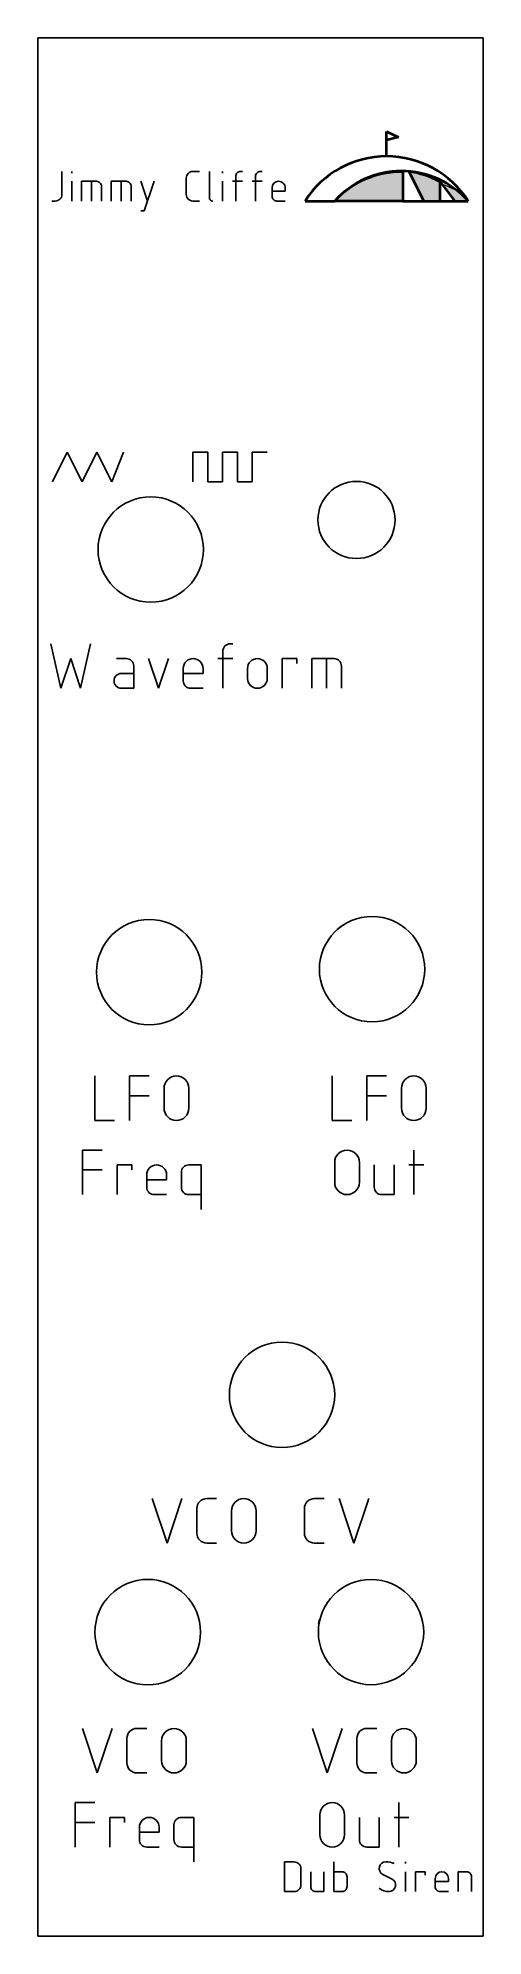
# Model space of a CAD drawing. Header units: millimetres. Extents: x 44 to 74, y -157 to -29.
import ezdxf

# ---------------------------------------------------------------- set-up
doc = ezdxf.new("R2010")
doc.units = ezdxf.units.MM
doc.layers.get('0').update_dxf_attribs({"linetype": 'CONTINUOUS', "lineweight": 0})
doc.layers.add('Cuts', color=1, linetype='CONTINUOUS')
doc.layers.add('Engraving', color=7, linetype='CONTINUOUS', lineweight=0)

msp = doc.modelspace()

# ---------------------------------------------------------------- hatches: boundary and pattern name
at = {"layer": 'Engraving'}
h = msp.add_hatch(color=256, dxfattribs=at)
edge = h.paths.add_edge_path(flags=0)
edge.add_line((68.60000000000001, -40.00000000000001), (63.99999716268056, -39.99996167950529))
edge.add_arc((68.52219328613164, -44.11112974418815), 6.11162504044744, 89.27055133051351, 137.7257513305134, ccw=False)
edge.add_line((68.6, -38), (68.60000000000001, -40.00000000000001))
h = msp.add_hatch(color=256, dxfattribs=at)
edge = h.paths.add_edge_path(flags=0)
edge.add_line((71.1, -40), (71.10000067935067, -38.7000000792159))
edge.add_arc((68.05000103706331, -44.34999920945197), 6.420668811706575, 61.63880479246501, 81.49130479246503)
edge.add_line((69, -38), (70, -40))
edge.add_line((70, -40), (71.1, -40))
msp.add_hatch(color=256, dxfattribs=at).paths.add_polyline_path([(72.9, -39.9), (73.00000000000001, -40), (72.10000000000001, -40), (71.4, -39.1), (71.4, -38.9), (72.30000000000001, -39.3)], flags=0)

# ---------------------------------------------------------------- linework, layer by layer
msp.add_line((71.4, -38.9), (71.39999999999999, -38.90009999999999))
at = {"layer": 'Cuts', "linetype": 'CONTINUOUS'}
for p, q in [((64.417794, -88.92177), (64.149986, -89.141555)), ((62.911583, -135.975283), (62.980048, -135.631088))]:
    msp.add_line(p, q, dxfattribs=at)
at = {"layer": 'Cuts'}
msp.add_lwpolyline([(44, -157), (74, -157), (74, -29), (44, -29)], close=True, dxfattribs=at)
for centre, radius in [((51.60000000000001, -63.5), 3.550000000000001), ((65.47, -61.505), 2.600004807687857), ((66.52, -91.79500000000002), 3.550003521125008), ((51.5, -92), 3.550000000000001), ((60.45, -120.5), 3.549999999999997), ((51.40000000000001, -136.505), 3.560003511234222), ((66.45, -136.5), 3.549999999999997)]:
    msp.add_circle(centre, radius, dxfattribs=at)
at = {"layer": 'Engraving', "lineweight": 40}
for p, q in [((67.5, -35.3), (68.3, -35.7)), ((67.5, -37), (67.5, -35.3)), ((68.3, -35.7), (67.5, -35.9)), ((71.1, -38.7), (72.1, -40)), ((62, -40), (64, -40)), ((68.60000000000001, -40.00000000000001), (73, -40))]:
    msp.add_line(p, q, dxfattribs=at)
at = {"layer": 'Engraving', "lineweight": 25}
for p, q in [((45.61111111111071, -39.55555555555556), (45.61111111111071, -38)), ((46.2777777777775, -38.11111111111111), (46.2777777777775, -38)), ((54.44444444444435, -38), (54.88888888888879, -38)), ((55.55555555555559, -38), (55.55555555555559, -39.77777777777778)), ((56.44444444444454, -38.11111111111111), (56.44444444444454, -38)), ((57.33333333333343, -40), (57.33333333333343, -38.33333333333334)), ((57.66666666666676, -38), (57.77777777777787, -38)), ((58.66666666666676, -40), (58.66666666666676, -38.33333333333334)), ((59.00000000000009, -38), (59.1111111111112, -38)), ((46.2777777777775, -40), (46.2777777777775, -38.66666666666666)), ((46.94444444444417, -40), (46.94444444444417, -38.66666666666666)), ((46.94444444444417, -38.66666666666666), (47.94444444444417, -38.66666666666666)), ((47.61111111111083, -40), (47.61111111111083, -38.66666666666666)), ((48.2777777777775, -39), (48.2777777777775, -40)), ((48.94444444444426, -40), (48.94444444444426, -38.66666666666666)), ((48.94444444444426, -38.66666666666666), (49.94444444444426, -38.66666666666666)), ((49.61111111111092, -40), (49.61111111111092, -38.66666666666666)), ((50.27777777777759, -39), (50.27777777777759, -40)), ((50.94444444444435, -38.66666666666666), (51.38888888888879, -40)), ((51.83333333333324, -38.66666666666666), (51.16666666666657, -40.66666666666666)), ((53.99999999999991, -39.55555555555556), (53.99999999999991, -38.44444444444444)), ((56.44444444444454, -40), (56.44444444444454, -38.66666666666666)), ((57.11111111111121, -38.66666666666666), (57.77777777777787, -38.66666666666666)), ((58.44444444444454, -38.66666666666666), (59.1111111111112, -38.66666666666666)), ((59.77777777777787, -39.66666666666666), (59.77777777777787, -39.11111111111111)), ((60.66666666666676, -39.33333333333334), (59.77777777777787, -39.33333333333334)), ((60.66666666666676, -39.11111111111111), (60.66666666666676, -39.33333333333334)), ((44.94444444444404, -40), (45.16666666666627, -40)), ((51.16666666666657, -40.66666666666666), (50.94444444444435, -40.66666666666666)), ((54.88888888888879, -40), (54.44444444444435, -40)), ((60.66666666666676, -40), (60.11111111111121, -40)), ((44.96784876870983, -58.92754629807026), (45.96784876870983, -56.92754629807026)), ((45.96784876870983, -56.92754629807026), (46.96784876870983, -58.92754629807026)), ((46.96784876870983, -58.92754629807026), (47.96784876870983, -56.92754629807026)), ((47.96784876870983, -56.92754629807026), (48.96784876870983, -58.92754629807026)), ((48.96784876870983, -58.92754629807026), (49.76784876870983, -56.92754629807026)), ((54.44024021455608, -56.93041599805719), (54.44024021455608, -58.93041599805719)), ((54.44024021455608, -56.93041599805719), (55.44024021455608, -56.93041599805719)), ((55.44024021455608, -56.93041599805719), (55.44024021455608, -58.93041599805719)), ((56.44024021455608, -58.93041599805719), (56.44024021455608, -56.93041599805719)), ((56.44024021455608, -56.93041599805719), (57.44024021455608, -56.93041599805719)), ((57.44024021455608, -56.93041599805719), (57.44024021455608, -58.93041599805719)), ((58.44024021455608, -58.93041599805719), (58.44024021455608, -56.93041599805719)), ((58.44024021455608, -56.93041599805719), (59.44024021455608, -56.93041599805719)), ((55.44024021455608, -58.93041599805719), (56.44024021455608, -58.93041599805719)), ((57.44024021455608, -58.93041599805719), (58.44024021455608, -58.93041599805719)), ((44.87509143728921, -69.85429612261845), (45.54175810395588, -72.85429612261845)), ((46.87509143728921, -72.85429612261845), (47.54175810395588, -69.85429612261845)), ((56.45842477062283, -72.85429612261845), (56.45842477062283, -70.35429612261845)), ((56.95842477062283, -69.85429612261845), (57.12509143728949, -69.85429612261845)), ((45.54175810395588, -72.85429612261845), (46.20842477062255, -70.85429612261845)), ((46.20842477062255, -70.85429612261845), (46.87509143728921, -72.85429612261845)), ((49.29175810395588, -70.85429612261845), (49.95842477062255, -70.85429612261845)), ((50.45842477062255, -71.35429612261845), (50.45842477062255, -72.85429612261845)), ((51.45842477062269, -70.85429612261845), (52.12509143728936, -72.85429612261845)), ((52.12509143728936, -72.85429612261845), (52.79175810395603, -70.85429612261845)), ((53.79175810395602, -72.35429612261845), (53.79175810395602, -71.52096278928512)), ((55.12509143728936, -71.52096278928512), (55.12509143728936, -71.85429612261845)), ((56.12509143728949, -70.85429612261845), (57.12509143728949, -70.85429612261845)), ((58.12509143728949, -72.18762945595178), (58.12509143728949, -71.52096278928512)), ((59.45842477062283, -71.52096278928512), (59.45842477062283, -72.18762945595178)), ((60.45842477062283, -72.85429612261845), (60.45842477062283, -70.85429612261845)), ((60.45842477062283, -70.85429612261845), (61.45842477062283, -70.85429612261845)), ((61.45842477062283, -70.85429612261845), (61.45842477062283, -71.18762945595178)), ((62.45842477062283, -72.85429612261845), (62.45842477062283, -70.85429612261845)), ((62.45842477062283, -70.85429612261845), (63.95842477062283, -70.85429612261845)), ((63.45842477062283, -72.85429612261845), (63.45842477062283, -70.85429612261845)), ((64.45842477062283, -71.35429612261845), (64.45842477062283, -72.85429612261845)), ((49.62509143728921, -71.85429612261845), (50.45842477062255, -71.85429612261845)), ((50.45842477062255, -72.85429612261845), (49.62509143728921, -72.85429612261845)), ((55.12509143728936, -71.85429612261845), (53.79175810395602, -71.85429612261845)), ((55.12509143728936, -72.85429612261845), (54.29175810395602, -72.85429612261845)), ((47.83333333333334, -99), (47.83333333333334, -102)), ((50.16666666666666, -102), (50.16666666666666, -99)), ((50.16666666666666, -99), (51.5, -99)), ((52.5, -101.1666666666667), (52.5, -99.83333333333333)), ((54.16666666666666, -99.83333333333333), (54.16666666666666, -101.1666666666667)), ((63.83333333333334, -99), (63.83333333333334, -102)), ((66.16666666666667, -102), (66.16666666666667, -99)), ((66.16666666666667, -99), (67.5, -99)), ((68.5, -101.1666666666667), (68.5, -99.83333333333333)), ((70.16666666666667, -99.83333333333333), (70.16666666666667, -101.1666666666667)), ((50.16666666666666, -100.3333333333333), (51.5, -100.3333333333333)), ((66.16666666666667, -100.3333333333333), (67.5, -100.3333333333333)), ((47.83333333333334, -102), (49.16666666666667, -102)), ((63.83333333333334, -102), (65.16666666666667, -102)), ((46.99999999999993, -107), (46.99999999999993, -104)), ((46.99999999999993, -104), (48.33333333333326, -104)), ((63.99999999999993, -106.1666666666667), (63.99999999999993, -104.8333333333333)), ((65.6666666666666, -104.8333333333333), (65.6666666666666, -106.1666666666667)), ((69.3333333333334, -107), (69.3333333333334, -104)), ((46.99999999999993, -105.3333333333333), (48.33333333333326, -105.3333333333333)), ((49.33333333333326, -107), (49.33333333333326, -105)), ((49.33333333333326, -105), (50.33333333333326, -105)), ((50.33333333333326, -105), (50.33333333333326, -105.3333333333333)), ((51.33333333333326, -106.5), (51.33333333333326, -105.6666666666667)), ((52.6666666666666, -106), (51.33333333333326, -106)), ((52.6666666666666, -105.6666666666667), (52.6666666666666, -106)), ((53.66666666666674, -105.5), (53.66666666666674, -106.5)), ((55.00000000000007, -105), (54.16666666666674, -105)), ((55.00000000000007, -108), (55.00000000000007, -105)), ((66.6666666666666, -105), (66.6666666666666, -106.5)), ((67.99999999999993, -107), (67.99999999999993, -105)), ((69.00000000000007, -105), (70.00000000000007, -105)), ((52.6666666666666, -107), (51.83333333333326, -107)), ((54.16666666666674, -107), (55.00000000000007, -107)), ((67.1666666666666, -107), (67.99999999999993, -107)), ((51.70833333333314, -127.5), (52.70833333333314, -130.5)), ((52.70833333333314, -130.5), (53.70833333333314, -127.5)), ((55.37499999999981, -127.5), (56.04166666666648, -127.5)), ((62.625, -127.5), (63.29166666666667, -127.5)), ((64.29166666666686, -127.5), (65.29166666666686, -130.5)), ((65.29166666666686, -130.5), (66.29166666666686, -127.5)), ((54.70833333333314, -129.8333333333333), (54.70833333333314, -128.1666666666667)), ((57.04166666666666, -129.6666666666667), (57.04166666666666, -128.3333333333333)), ((58.70833333333333, -128.3333333333333), (58.70833333333333, -129.6666666666667)), ((61.95833333333334, -129.8333333333333), (61.95833333333334, -128.1666666666667)), ((56.04166666666648, -130.5), (55.37499999999981, -130.5)), ((63.29166666666667, -130.5), (62.625, -130.5)), ((46.99999999999991, -143), (47.99999999999991, -146)), ((47.99999999999991, -146), (48.99999999999991, -143)), ((50.66666666666657, -143), (51.33333333333324, -143)), ((62.49999999999991, -143), (63.49999999999991, -146)), ((63.49999999999991, -146), (64.49999999999991, -143)), ((66.16666666666657, -143), (66.83333333333323, -143)), ((49.99999999999991, -145.3333333333333), (49.99999999999991, -143.6666666666667)), ((52.33333333333343, -145.1666666666667), (52.33333333333343, -143.8333333333333)), ((54.00000000000009, -143.8333333333333), (54.00000000000009, -145.1666666666667)), ((65.4999999999999, -145.3333333333333), (65.4999999999999, -143.6666666666667)), ((67.83333333333343, -145.1666666666667), (67.83333333333343, -143.8333333333333)), ((69.5000000000001, -143.8333333333333), (69.5000000000001, -145.1666666666667)), ((51.33333333333324, -146), (50.66666666666657, -146)), ((66.83333333333323, -146), (66.16666666666657, -146)), ((46.49999999999993, -151), (46.49999999999993, -148)), ((46.49999999999993, -148), (47.83333333333326, -148)), ((68.3333333333334, -151), (68.3333333333334, -148)), ((46.49999999999993, -149.3333333333333), (47.83333333333326, -149.3333333333333)), ((48.83333333333326, -151), (48.83333333333326, -149)), ((48.83333333333326, -149), (49.83333333333326, -149)), ((49.83333333333326, -149), (49.83333333333326, -149.3333333333333)), ((50.83333333333326, -150.5), (50.83333333333326, -149.6666666666667)), ((52.1666666666666, -149.6666666666667), (52.1666666666666, -150)), ((53.16666666666674, -149.5), (53.16666666666674, -150.5)), ((54.50000000000007, -149), (53.66666666666674, -149)), ((54.50000000000007, -152), (54.50000000000007, -149)), ((62.99999999999993, -150.1666666666667), (62.99999999999993, -148.8333333333333)), ((64.6666666666666, -148.8333333333333), (64.6666666666666, -150.1666666666667)), ((65.6666666666666, -149), (65.6666666666666, -150.5)), ((66.99999999999993, -151), (66.99999999999993, -149)), ((68.00000000000007, -149), (69.00000000000007, -149)), ((52.1666666666666, -150), (50.83333333333326, -150)), ((52.1666666666666, -151), (51.33333333333326, -151)), ((53.66666666666674, -151), (54.50000000000007, -151)), ((66.1666666666666, -151), (66.99999999999993, -151)), ((61.27777777777747, -152), (60.61111111111081, -152)), ((60.61111111111081, -152), (60.61111111111081, -154)), ((63.94444444444436, -152), (63.94444444444436, -154)), ((68.77777735377349, -152.1111111111111), (68.77777735377349, -152)), ((61.72222222222192, -153.5555555555555), (61.72222222222192, -152.4444444444445)), ((62.38888888888872, -152.6666666666667), (62.38888888888872, -153.6666666666667)), ((63.2777777777776, -154), (63.2777777777776, -152.6666666666667)), ((64.49999999999991, -152.6666666666667), (63.94444444444436, -152.6666666666667)), ((64.83333333333326, -153.6666666666667), (64.83333333333326, -153)), ((67.86857111111112, -153.15962), (67.24254000000002, -152.84038)), ((68.77777735377349, -154), (68.77777735377349, -152.6666666666667)), ((69.44444402044016, -154), (69.44444402044016, -152.6666666666667)), ((69.44444402044016, -152.6666666666667), (70.11111068710683, -152.6666666666667)), ((70.11111068710683, -152.6666666666667), (70.11111068710683, -152.8888888888889)), ((70.77777735377349, -153.6666666666667), (70.77777735377349, -153.1111111111111)), ((71.66666624266237, -153.3333333333333), (70.77777735377349, -153.3333333333333)), ((71.66666624266237, -153.1111111111111), (71.66666624266237, -153.3333333333333)), ((72.33333290932914, -154), (72.33333290932914, -152.6666666666667)), ((72.33333290932914, -152.6666666666667), (72.8888884648847, -152.6666666666667)), ((73.22222179821803, -153), (73.22222179821803, -154)), ((60.61111111111081, -154), (61.27777777777747, -154)), ((62.72222222222205, -154), (63.2777777777776, -154)), ((63.94444444444436, -154), (64.49999999999991, -154)), ((71.66666624266237, -154), (71.11111068710682, -154))]:
    msp.add_line(p, q, dxfattribs=at)
at = {"layer": 'Engraving'}
for p, q in [((72, -40), (71, -40)), ((72.10000000000001, -40), (71.10000000000001, -40))]:
    msp.add_line(p, q, dxfattribs=at)
at = {"layer": 'Engraving', "lineweight": 40}
for points in [[(68.60000000000001, -40.00000000000001), (63.99999716268056, -39.99996167950529, -0.2146333622703522), (68.6, -38)], [(71.1, -40), (71.10000067935067, -38.70000007921589, 0.08684018357812404), (69, -38), (70, -40)]]:
    msp.add_lwpolyline(points, format="xyb", close=True, dxfattribs=at)
at = {"layer": 'Engraving'}
msp.add_lwpolyline([(72.9, -39.9), (73.00000000000001, -40), (72.10000000000001, -40), (71.4, -39.1), (71.4, -38.9), (72.30000000000001, -39.3)], close=True, dxfattribs=at)
at = {"layer": 'Engraving', "lineweight": 40}
for centre, radius, start, end in [((67.5, -43.5), 6.5192, 32.4712, 147.529), ((68.5, -44), 6.0208, 41.6335, 138.366)]:
    msp.add_arc(centre, radius, start, end, dxfattribs=at)
at = {"layer": 'Engraving', "lineweight": 25}
for centre, radius, start, end in [((54.44444411241093, -38.44444411241103), 0.4444441124111536, 89.99995719571304, 180.000042804287), ((57.6666664176417, -38.33333308430827), 0.3333330843083652, 89.99995719571304, 180.000042804287), ((58.99999975097503, -38.33333308430827), 0.3333330843083652, 89.99995719571304, 180.000042804287), ((45.16666699869968, -39.55555588758897), 0.4444441124111536, 269.999957195713, 4.280428697680878e-05), ((47.94444469346923, -38.99999975097494), 0.3333330843083652, 359.999957195713, 90.00004280428696), ((49.94444469346932, -38.99999975097494), 0.3333330843083652, 359.999957195713, 90.00004280428696), ((54.44444411241093, -39.55555588758897), 0.4444441124111536, 179.999957195713, 270.000042804287), ((60.22222222222231, -39.11111111111111), 0.4444444444444444, 0, 180), ((60.11111086208614, -39.66666691569173), 0.3333330843083652, 179.999957195713, 270.000042804287), ((55.7777776117611, -39.77777794379448), 0.2222220562055768, 179.999957195713, 270.000042804287), ((56.95842439708523, -70.35429574908086), 0.4999996264625478, 89.99995719571304, 180.000042804287), ((49.95842514416014, -71.35429574908086), 0.4999996264625478, 359.999957195713, 90.00004280428696), ((54.45842477062268, -71.52096278928512), 0.6666666666666666, 0, 180), ((58.79175810395616, -71.52096278928512), 0.6666666666666666, 0, 180), ((63.95842514416042, -71.35429574908086), 0.4999996264625478, 359.999957195713, 90.00004280428696), ((49.62509143728921, -72.35429612261845), 0.5, 90, 270), ((54.29175773041843, -72.35429649615604), 0.4999996264625478, 179.999957195713, 270.000042804287), ((58.79175810395616, -72.18762945595178), 0.6666666666666666, 180, 0), ((53.33333333333334, -99.83333333333333), 0.8333333333333333, 0, 180), ((69.33333333333333, -99.83333333333333), 0.8333333333333333, 0, 180), ((53.33333333333334, -101.1666666666667), 0.8333333333333333, 180, 0), ((69.33333333333333, -101.1666666666667), 0.8333333333333333, 180, 0), ((64.83333333333326, -104.8333333333333), 0.8333333333333333, 0, 180), ((51.99999999999993, -105.6666666666667), 0.6666666666666666, 0, 180), ((54.16667824319981, -105.5000115765331), 0.5000115766670887, 90.0013265422595, 179.9986734577405), ((64.83333333333326, -106.1666666666667), 0.8333333333333333, 180, 0), ((51.83333295979568, -106.5000003735376), 0.4999996264625478, 179.999957195713, 270.000042804287), ((54.16667824319981, -106.4999884234669), 0.5000115766670887, 180.0013265422595, 269.9986734577404), ((67.16666629312901, -106.5000003735376), 0.4999996264625478, 179.999957195713, 270.000042804287), ((55.37499950194969, -128.1666661686165), 0.6666661686167303, 89.99995719571304, 180.000042804287), ((57.875, -128.3333333333333), 0.8333333333333333, 0, 180), ((62.62499950194988, -128.1666661686165), 0.6666661686167303, 89.99995719571304, 180.000042804287), ((55.37499950194969, -129.8333338313834), 0.6666661686167303, 179.999957195713, 270.000042804287), ((57.875, -129.6666666666667), 0.8333333333333333, 180, 0), ((62.62499950194988, -129.8333338313834), 0.6666661686167303, 179.999957195713, 270.000042804287), ((50.66666616861645, -143.6666661686166), 0.6666661686167303, 89.99995719571304, 180.000042804287), ((53.16666666666676, -143.8333333333333), 0.8333333333333333, 0, 180), ((66.16666616861644, -143.6666661686166), 0.6666661686167303, 89.99995719571304, 180.000042804287), ((68.66666666666676, -143.8333333333333), 0.8333333333333333, 0, 180), ((50.66666616861645, -145.3333338313834), 0.6666661686167303, 179.999957195713, 270.000042804287), ((53.16666666666676, -145.1666666666667), 0.8333333333333333, 180, 0), ((66.16666616861644, -145.3333338313834), 0.6666661686167303, 179.999957195713, 270.000042804287), ((68.66666666666676, -145.1666666666667), 0.8333333333333333, 180, 0), ((63.83333333333326, -148.8333333333333), 0.8333333333333333, 0, 180), ((51.49999999999993, -149.6666666666667), 0.6666666666666666, 0, 180), ((53.66667824319981, -149.5000115765331), 0.5000115766670887, 90.0013265422595, 179.9986734577405), ((51.33333295979568, -150.5000003735376), 0.4999996264625478, 179.999957195713, 270.000042804287), ((53.66667824319981, -150.4999884234669), 0.5000115766670887, 180.0013265422595, 269.9986734577404), ((63.83333333333326, -150.1666666666667), 0.8333333333333333, 180, 0), ((66.16666629312901, -150.5000003735376), 0.4999996264625478, 179.999957195713, 270.000042804287), ((61.27777810981089, -152.444444112411), 0.4444441124111536, 359.999957195713, 90.00004280428698), ((67.44444461460876, -152.4444441906044), 0.4444441906044482, 90.00002193682934, 242.9810193843057), ((67.44444440555769, -153.4444446388783), 1.4444446388783, 67.38013659445406, 89.99999845750554), ((61.27777810981089, -153.555555887589), 0.4444441124111536, 269.999957195713, 4.280428697680878e-05), ((64.50000024902498, -152.999999750975), 0.3333330843083652, 359.999957195713, 90.00004280428696), ((67.66666649650237, -153.5555558093956), 0.4444441906044482, 270.0000219368293, 62.98101938430567), ((71.22222179821793, -153.1111111111111), 0.4444444444444444, 0, 180), ((72.88888871390976, -152.999999750975), 0.3333330843083652, 359.999957195713, 90.00004280428696), ((62.72222197319699, -153.6666669156917), 0.3333330843083652, 179.999957195713, 270.000042804287), ((64.50000024902498, -153.6666669156917), 0.3333330843083652, 269.999957195713, 4.280428697680878e-05), ((67.66666593086352, -152.8888910962984), 1.111108903701848, 233.1300644115061, 270.0000379426498), ((71.11111043808175, -153.6666669156917), 0.3333330843083652, 179.999957195713, 270.000042804287)]:
    msp.add_arc(centre, radius, start, end, dxfattribs=at)

doc.saveas('drawing.dxf')
